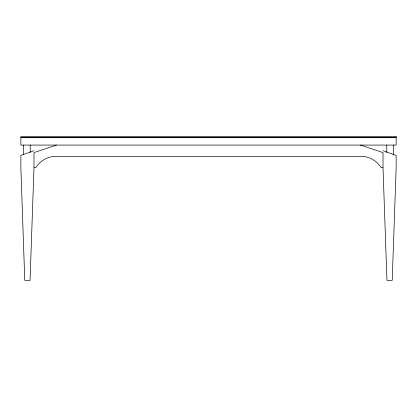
<?xml version="1.0" encoding="UTF-8"?>
<svg xmlns="http://www.w3.org/2000/svg" width="417" height="417" viewBox="0 0 417 417"><rect width="100%" height="100%" fill="white"/><g stroke="black" fill="none" stroke-linecap="round" stroke-linejoin="round"><path stroke-width="0.63" d="M33.986 167.78L30.055 280.37L24.78 280.37L20.85 167.78L20.85 155.395L33.98 150.704M56.504 145.074L33.986 152.58L33.986 167.592L35.862 167.592A24.394 24.394 0 0 1 58.38 156.333L358.62 156.333A24.394 24.394 0 0 1 381.138 167.592L383.014 167.592L383.014 152.58L360.497 145.074M383.077 150.725L396.145 155.395L396.15 167.78L392.22 280.37L386.945 280.37L383.014 167.78M393.335 145.074L393.335 154.457M386.767 145.074L386.767 152.58M30.232 145.074L30.232 152.58M23.665 145.074L23.665 154.457M396.15 136.63L20.85 136.63L20.85 137.381L396.15 137.381L396.15 136.63M396.15 137.568L20.85 137.568L20.85 145.074L396.15 145.074L396.15 137.568"/></g></svg>
